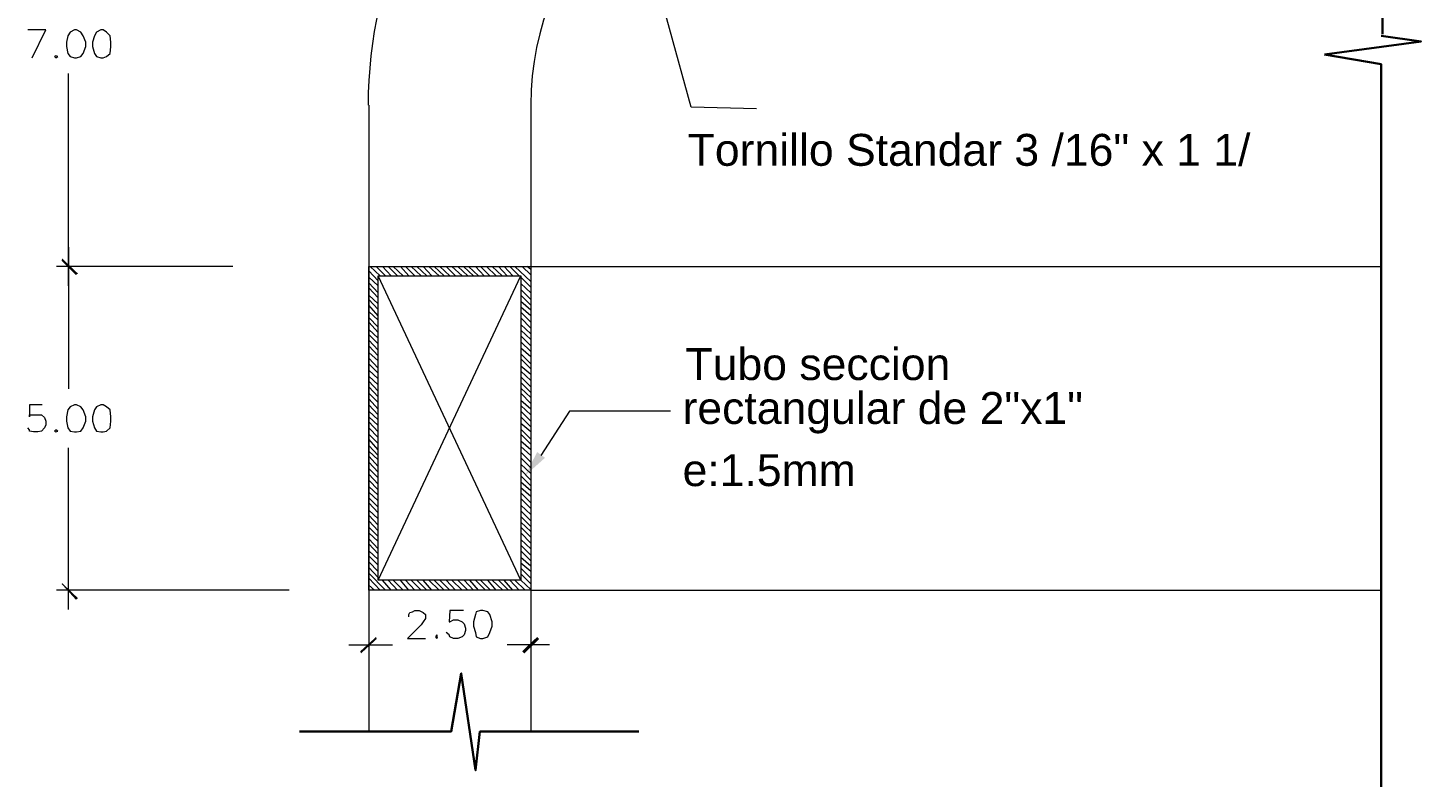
# Model space of a CAD drawing. Header units: inches. Extents: x 0.09 to 5.48, y 0.22 to 3.71.
# Drawn here: x 3.02 to 4.112, y 0.945 to 1.533 of the extents above; entities that cross this region are included whole.
import ezdxf

# ---------------------------------------------------------------- set-up
doc = ezdxf.new("R2010")
doc.units = ezdxf.units.IN
doc.header["$MEASUREMENT"] = 0
for name, color, linetype in [('PDF_PDF3_PDF4_PDF10_0', 7, 'Continuous'), ('PDF_PDF3_PDF4_PDF10_COTAS', 7, 'Continuous'), ('PDF_PDF3_PDF4_PDF10_COTAS-01', 7, 'Continuous'), ('PDF_Texto', 7, 'Continuous')]:
    doc.layers.add(name, color=color, linetype=linetype)
doc.layers.add('PDF_PDF3_PDF4_PDF10_PROYECCION 2', color=7, linetype='Continuous', true_color=0x7f7f7f)
doc.styles.add('PDF Arial', font='arial.ttf')

msp = doc.modelspace()

# ---------------------------------------------------------------- linework, layer by layer
at = {"layer": 'PDF_PDF3_PDF4_PDF10_0', "lineweight": 13}
for points in [[(3.5907, 1.4691), (3.5396, 1.4703), (3.4885, 1.6556)], [(3.0515, 1.3304), (3.0515, 1.4967)], [(3.1802, 1.3456), (3.042, 1.3456)], [(3.5233, 1.2322), (3.4441, 1.2322), (3.4216, 1.1973)]]:
    msp.add_lwpolyline(points, dxfattribs=at)
at = {"layer": 'PDF_PDF3_PDF4_PDF10_0', "lineweight": 18}
msp.add_lwpolyline([(3.0229, 1.509), (3.0336, 1.5309), (3.0195, 1.5309)], dxfattribs=at)
for points in [[(3.056, 1.5309), (3.0527, 1.5292), (3.051, 1.5264), (3.0499, 1.5214), (3.0499, 1.518), (3.051, 1.5124), (3.0527, 1.5101), (3.056, 1.509), (3.0577, 1.509), (3.0611, 1.5101), (3.0628, 1.5124), (3.065, 1.518), (3.065, 1.5214), (3.0628, 1.5264), (3.0611, 1.5292), (3.0577, 1.5309)], [(3.0768, 1.5309), (3.0734, 1.5292), (3.0718, 1.5264), (3.0701, 1.5214), (3.0701, 1.518), (3.0718, 1.5124), (3.0734, 1.5101), (3.0768, 1.509), (3.0785, 1.509), (3.0813, 1.5101), (3.0841, 1.5124), (3.0847, 1.518), (3.0847, 1.5214), (3.0841, 1.5264), (3.0813, 1.5292), (3.0785, 1.5309)], [(3.0414, 1.5107), (3.0403, 1.5101), (3.0414, 1.509), (3.0431, 1.5101)]]:
    msp.add_lwpolyline(points, close=True, dxfattribs=at)
at = {"layer": 'PDF_PDF3_PDF4_PDF10_0', "lineweight": 30}
msp.add_lwpolyline([(4.0804, 0.9367), (4.0804, 1.504), (4.036, 1.5118)], dxfattribs=at)
at = {"layer": 'PDF_PDF3_PDF4_PDF10_0', "lineweight": 5}
msp.add_lwpolyline([(3.4138, 1.0918), (3.4138, 0.9811)], dxfattribs=at)
at = {"layer": 'PDF_PDF3_PDF4_PDF10_0', "transparency": 33554559}
for points in [[(3.0588, 1.34), (3.0459, 1.3501), (3.0465, 1.3518)], [(3.0465, 1.3518), (3.0459, 1.3501), (3.0588, 1.34)], [(3.0572, 1.3389), (3.0588, 1.34), (3.0459, 1.3501)], [(3.0459, 1.3501), (3.0588, 1.34), (3.0572, 1.3389)], [(3.425, 1.1956), (3.4093, 1.1816), (3.4188, 1.2001)], [(3.0465, 1.0974), (3.0459, 1.0968), (3.0588, 1.0856)], [(3.0459, 1.0968), (3.0588, 1.0856), (3.0572, 1.0844)], [(3.2925, 1.0552), (3.2807, 1.0423), (3.2801, 1.044)], [(3.293, 1.0536), (3.2925, 1.0552), (3.2807, 1.0423)], [(3.407, 1.044), (3.4087, 1.0423), (3.4188, 1.0552)], [(3.4087, 1.0423), (3.4188, 1.0552), (3.4205, 1.0536)]]:
    msp.add_solid(points, dxfattribs=at)
at = {"layer": 'PDF_PDF3_PDF4_PDF10_COTAS', "lineweight": 30}
for points in [[(4.0815, 1.5276), (4.0815, 1.9875)], [(4.036, 1.5118), (4.1118, 1.5219), (4.0804, 1.5264)], [(3.2324, 0.9811), (3.3514, 0.9811), (3.3593, 1.0266), (3.3705, 0.9508), (3.3739, 0.9811), (3.4986, 0.9811)]]:
    msp.add_lwpolyline(points, dxfattribs=at)
at = {"layer": 'PDF_PDF3_PDF4_PDF10_COTAS', "lineweight": 13}
for points in [[(3.0515, 1.3608), (3.0515, 1.2496)], [(3.1802, 1.3456), (3.042, 1.3456)], [(3.0515, 1.0766), (3.0515, 1.2035)], [(3.2869, 1.1165), (3.2869, 1.0384)], [(3.4138, 1.1159), (3.4138, 1.0384)], [(3.2245, 1.0918), (3.042, 1.0918)], [(3.2711, 1.0491), (3.3054, 1.0491)], [(3.4284, 1.0491), (3.3952, 1.0491)]]:
    msp.add_lwpolyline(points, dxfattribs=at)
at = {"layer": 'PDF_PDF3_PDF4_PDF10_COTAS', "lineweight": 18}
for points in [[(3.2869, 1.3456), (3.4138, 1.3456), (3.4138, 1.0918), (3.2869, 1.0918)], [(3.2942, 1.3383), (3.4059, 1.3383), (3.4059, 1.0996), (3.2942, 1.0996)], [(3.056, 1.2372), (3.0527, 1.2355), (3.051, 1.2333), (3.0499, 1.2277), (3.0499, 1.2243), (3.051, 1.2192), (3.0527, 1.2164), (3.056, 1.2159), (3.0577, 1.2159), (3.0611, 1.2164), (3.0628, 1.2192), (3.065, 1.2243), (3.065, 1.2277), (3.0628, 1.2333), (3.0611, 1.2355), (3.0577, 1.2372)], [(3.0768, 1.2372), (3.0734, 1.2355), (3.0718, 1.2333), (3.0701, 1.2277), (3.0701, 1.2243), (3.0718, 1.2192), (3.0734, 1.2164), (3.0768, 1.2159), (3.0785, 1.2159), (3.0813, 1.2164), (3.0841, 1.2192), (3.0847, 1.2243), (3.0847, 1.2277), (3.0841, 1.2333), (3.0813, 1.2355), (3.0785, 1.2372)], [(3.0414, 1.2175), (3.0403, 1.2164), (3.0414, 1.2159), (3.0431, 1.2164)], [(3.3745, 1.076), (3.3711, 1.0749), (3.3705, 1.0727), (3.3689, 1.067), (3.3689, 1.0637), (3.3705, 1.0586), (3.3711, 1.0552), (3.3745, 1.0541), (3.3762, 1.0541), (3.3801, 1.0552), (3.3818, 1.0586), (3.3835, 1.0637), (3.3835, 1.067), (3.3818, 1.0727), (3.3801, 1.0749), (3.3762, 1.076)], [(3.3402, 1.0569), (3.3391, 1.0552), (3.3402, 1.0541), (3.3408, 1.0552)]]:
    msp.add_lwpolyline(points, close=True, dxfattribs=at)
for points in [[(3.0308, 1.2372), (3.0207, 1.2372), (3.0207, 1.2277), (3.0207, 1.2293), (3.024, 1.2293), (3.0274, 1.2293), (3.0302, 1.2293), (3.0325, 1.2271), (3.0336, 1.2243), (3.0336, 1.2215), (3.0325, 1.2192), (3.0302, 1.2164), (3.0274, 1.2159), (3.024, 1.2159), (3.0207, 1.2164), (3.0207, 1.2175), (3.0195, 1.2192)], [(3.3183, 1.071), (3.3183, 1.0727), (3.3189, 1.0743), (3.3211, 1.0749), (3.3228, 1.076), (3.3262, 1.076), (3.3284, 1.0749), (3.3295, 1.0743), (3.3312, 1.0727), (3.3312, 1.0698), (3.3295, 1.067), (3.3279, 1.0648), (3.3172, 1.0541), (3.3312, 1.0541)], [(3.361, 1.076), (3.3503, 1.076), (3.3498, 1.067), (3.3503, 1.067), (3.3531, 1.0687), (3.3565, 1.0687), (3.3599, 1.067), (3.3616, 1.0654), (3.3627, 1.062), (3.3627, 1.0603), (3.3616, 1.0569), (3.3599, 1.0552), (3.3565, 1.0541), (3.3531, 1.0541), (3.3503, 1.0552), (3.3498, 1.0569), (3.3475, 1.0586)]]:
    msp.add_lwpolyline(points, dxfattribs=at)
at = {"layer": 'PDF_PDF3_PDF4_PDF10_COTAS-01', "lineweight": 13}
for points in [[(3.2958, 1.3383), (3.288, 1.3456)], [(3.2998, 1.3383), (3.2925, 1.3456)], [(3.3043, 1.3383), (3.2975, 1.3456)], [(3.3093, 1.3383), (3.302, 1.3456)], [(3.3138, 1.3383), (3.306, 1.3456)], [(3.3183, 1.3383), (3.3116, 1.3456)], [(3.3228, 1.3383), (3.3155, 1.3456)], [(3.3279, 1.3383), (3.32, 1.3456)], [(3.3323, 1.3383), (3.3245, 1.3456)], [(3.3363, 1.3383), (3.3295, 1.3456)], [(3.3419, 1.3383), (3.334, 1.3456)], [(3.3458, 1.3383), (3.338, 1.3456)], [(3.3503, 1.3383), (3.3425, 1.3456)], [(3.3548, 1.3383), (3.3475, 1.3456)], [(3.3599, 1.3383), (3.352, 1.3456)], [(3.3644, 1.3383), (3.3565, 1.3456)], [(3.3689, 1.3383), (3.361, 1.3456)], [(3.3728, 1.3383), (3.3649, 1.3456)], [(3.3773, 1.3383), (3.3705, 1.3456)], [(3.3818, 1.3383), (3.3745, 1.3456)], [(3.3868, 1.3383), (3.379, 1.3456)], [(3.3913, 1.3383), (3.3835, 1.3456)], [(3.3952, 1.3383), (3.3885, 1.3456)], [(3.3997, 1.3383), (3.393, 1.3456)], [(3.4048, 1.3383), (3.3975, 1.3456)], [(3.4138, 1.3338), (3.4014, 1.3456)], [(3.4138, 1.3389), (3.407, 1.3456)], [(3.4138, 1.3433), (3.411, 1.3456)], [(3.2942, 1.3344), (3.2869, 1.3422)], [(3.2942, 1.3304), (3.2869, 1.3372)], [(3.2942, 1.3248), (3.2869, 1.3327)], [(3.4138, 1.0923), (3.4059, 1.0996), (3.2942, 1.3383)], [(3.2942, 1.0996), (3.4059, 1.3383)], [(3.4138, 1.3293), (3.4059, 1.3372)], [(3.2942, 1.3209), (3.2869, 1.3287)], [(3.2942, 1.3164), (3.2869, 1.3231)], [(3.4138, 1.3248), (3.4059, 1.3321)], [(3.4138, 1.3198), (3.4059, 1.3276)], [(3.4138, 1.3153), (3.4059, 1.3231)], [(3.2942, 1.3119), (3.2869, 1.3198)], [(3.2942, 1.3068), (3.2869, 1.3153)], [(3.4138, 1.3113), (3.4059, 1.3181)], [(3.4138, 1.3068), (3.4059, 1.3136)], [(3.2942, 1.3035), (3.2869, 1.3102)], [(3.2942, 1.2979), (3.2869, 1.3057)], [(3.2942, 1.2939), (3.2869, 1.3018)], [(3.4138, 1.3018), (3.4059, 1.3097)], [(3.4138, 1.2973), (3.4059, 1.3052)], [(3.4138, 1.2928), (3.4059, 1.3001)], [(3.2942, 1.2894), (3.2869, 1.2962)], [(3.2942, 1.2849), (3.2869, 1.2922)], [(3.4138, 1.2883), (3.4059, 1.2956)], [(3.4138, 1.2833), (3.4059, 1.2911)], [(3.2942, 1.2799), (3.2869, 1.2877)], [(3.2942, 1.2754), (3.2869, 1.2833)], [(3.2942, 1.2715), (3.2869, 1.2782)], [(3.4138, 1.2788), (3.4059, 1.2866)], [(3.4138, 1.2748), (3.4059, 1.2816)], [(3.2942, 1.2658), (3.2869, 1.2737)], [(3.2942, 1.2619), (3.2869, 1.2692)], [(3.4138, 1.2692), (3.4059, 1.2771)], [(3.4138, 1.2653), (3.4059, 1.2731)], [(3.4138, 1.2608), (3.4059, 1.2675)], [(3.2942, 1.2574), (3.2869, 1.2642)], [(3.2942, 1.2529), (3.2869, 1.2597)], [(3.4138, 1.2563), (3.4059, 1.2636)], [(3.4138, 1.2512), (3.4059, 1.2591)], [(3.2942, 1.2479), (3.2869, 1.2557)], [(3.2942, 1.2434), (3.2869, 1.2512)], [(3.2942, 1.2389), (3.2869, 1.2462)], [(3.4138, 1.2468), (3.4059, 1.2546)], [(3.4138, 1.2428), (3.4059, 1.2501)], [(3.4138, 1.2383), (3.4059, 1.2462)], [(3.2942, 1.2338), (3.2869, 1.2417)], [(3.2942, 1.2293), (3.2869, 1.2372)], [(3.4138, 1.2338), (3.4059, 1.2406)], [(3.4138, 1.2293), (3.4059, 1.2366)], [(3.2942, 1.2254), (3.2869, 1.2322)], [(3.2942, 1.2209), (3.2869, 1.2277)], [(3.2942, 1.2159), (3.2869, 1.2237)], [(3.4138, 1.2243), (3.4059, 1.2322)], [(3.4138, 1.2198), (3.4059, 1.2277)], [(3.2942, 1.2114), (3.2869, 1.2192)], [(3.2942, 1.2069), (3.2869, 1.2142)], [(3.4138, 1.2159), (3.4059, 1.2226)], [(3.4138, 1.2102), (3.4059, 1.2181)], [(3.4138, 1.2063), (3.4059, 1.2142)], [(3.2942, 1.2018), (3.2869, 1.2102)], [(3.2942, 1.1973), (3.2869, 1.2052)], [(3.4138, 1.2018), (3.4059, 1.2086)], [(3.4138, 1.1973), (3.4059, 1.2046)], [(3.2942, 1.194), (3.2869, 1.2007)], [(3.2942, 1.1889), (3.2869, 1.1968)], [(3.2942, 1.1844), (3.2869, 1.1923)], [(3.4138, 1.1923), (3.4059, 1.2001)], [(3.4138, 1.1878), (3.4059, 1.1956)], [(3.2942, 1.1799), (3.2869, 1.1872)], [(3.2942, 1.1749), (3.2869, 1.1827)], [(3.4138, 1.1833), (3.4059, 1.1906)], [(3.4138, 1.1782), (3.4059, 1.1861)], [(3.4138, 1.1737), (3.4059, 1.1816)], [(3.2942, 1.1704), (3.2869, 1.1782)], [(3.2942, 1.1664), (3.2869, 1.1732)], [(3.4138, 1.1698), (3.4059, 1.1766)], [(3.4138, 1.1653), (3.4059, 1.1721)], [(3.2942, 1.162), (3.2869, 1.1687)], [(3.2942, 1.1569), (3.2869, 1.1642)], [(3.2942, 1.1524), (3.2869, 1.1603)], [(3.4138, 1.1603), (3.4059, 1.1681)], [(3.4138, 1.1558), (3.4059, 1.1636)], [(3.4138, 1.1513), (3.4059, 1.1586)], [(3.2942, 1.1479), (3.2869, 1.1546)], [(3.2942, 1.1429), (3.2869, 1.1507)], [(3.4138, 1.1462), (3.4059, 1.1541)], [(3.4138, 1.1417), (3.4059, 1.1496)], [(3.2942, 1.1384), (3.2869, 1.1462)], [(3.2942, 1.1339), (3.2869, 1.1412)], [(3.2942, 1.1299), (3.2869, 1.1367)], [(3.4138, 1.1378), (3.4059, 1.1451)], [(3.4138, 1.1333), (3.4059, 1.1412)], [(3.4138, 1.1288), (3.4059, 1.1367)], [(3.2942, 1.1243), (3.2869, 1.1322)], [(3.2942, 1.1204), (3.2869, 1.1283)], [(3.4138, 1.1243), (3.4059, 1.1316)], [(3.4138, 1.1193), (3.4059, 1.1271)], [(3.2942, 1.1159), (3.2869, 1.1226)], [(3.2942, 1.1114), (3.2869, 1.1187)], [(3.2942, 1.1064), (3.2869, 1.1142)], [(3.4138, 1.1148), (3.4059, 1.1226)], [(3.4138, 1.1108), (3.4059, 1.1176)], [(3.2942, 1.1019), (3.2869, 1.1097)], [(3.2998, 1.0918), (3.2869, 1.1052)], [(3.4138, 1.1064), (3.4059, 1.1131)], [(3.4138, 1.1013), (3.4059, 1.1092)], [(3.4138, 1.0968), (3.4059, 1.1047)], [(3.2958, 1.0918), (3.2869, 1.1013)], [(3.2914, 1.0918), (3.2869, 1.0957)], [(3.3043, 1.0918), (3.2975, 1.0996)], [(3.3093, 1.0918), (3.302, 1.0996)], [(3.3138, 1.0918), (3.306, 1.0996)], [(3.3183, 1.0918), (3.3116, 1.0996)], [(3.3228, 1.0918), (3.3155, 1.0996)], [(3.3279, 1.0918), (3.32, 1.0996)], [(3.3323, 1.0918), (3.3245, 1.0996)], [(3.3363, 1.0918), (3.3295, 1.0996)], [(3.3419, 1.0918), (3.334, 1.0996)], [(3.3458, 1.0918), (3.338, 1.0996)], [(3.3503, 1.0918), (3.3425, 1.0996)], [(3.3548, 1.0918), (3.3475, 1.0996)], [(3.3599, 1.0918), (3.352, 1.0996)], [(3.3644, 1.0918), (3.3565, 1.0996)], [(3.3689, 1.0918), (3.3616, 1.0996)], [(3.3728, 1.0918), (3.366, 1.0996)], [(3.3784, 1.0918), (3.3705, 1.0996)], [(3.3823, 1.0918), (3.3745, 1.0996)], [(3.3868, 1.0918), (3.3801, 1.0996)], [(3.3919, 1.0918), (3.3835, 1.0996)], [(3.3964, 1.0918), (3.3885, 1.0996)], [(3.3997, 1.0918), (3.393, 1.0996)], [(3.4048, 1.0918), (3.3975, 1.0996)], [(3.4093, 1.0918), (3.4014, 1.0996)]]:
    msp.add_lwpolyline(points, dxfattribs=at)
at = {"layer": 'PDF_PDF3_PDF4_PDF10_PROYECCION 2', "lineweight": 5}
for points in [[(3.2869, 1.472), (3.2869, 0.9811)], [(3.4138, 1.472), (3.4138, 1.3456), (4.0804, 1.3456)], [(3.4138, 1.0918), (4.0804, 1.0918)]]:
    msp.add_lwpolyline(points, dxfattribs=at)
for centre, radius, start, end in [((3.6365, 1.4717), 0.3502, 129.6716, 179.9616), ((3.6365, 1.4722), 0.2227, 90.033, 179.967)]:
    msp.add_arc(centre, radius, start, end, dxfattribs=at)

# ---------------------------------------------------------------- texts
at = {"layer": 'PDF_Texto', "attachment_point": 7, "style": 'PDF Arial'}
for s, insert, char_height in [('Tornillo Standar 3 /16" x 1 1/', (3.5368, 1.4241), 0.024993), ('Tubo seccion', (3.5351, 1.2562), 0.024993), ('rectangular de 2"x1"', (3.5328, 1.2146), 0.024993), ('e:1.5mm', (3.5328, 1.1731), 0.02499)]:
    msp.add_mtext(s, dxfattribs=dict(at, insert=insert, char_height=char_height))

doc.saveas('drawing.dxf')
